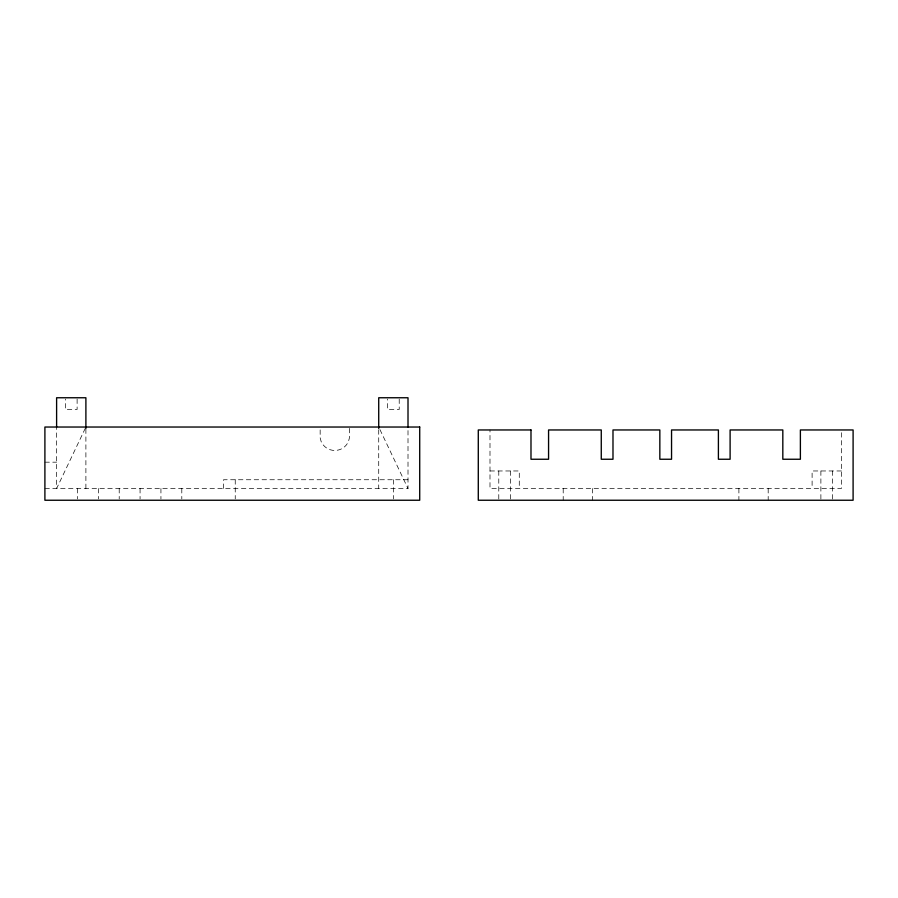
<?xml version="1.0" encoding="UTF-8"?>
<svg xmlns="http://www.w3.org/2000/svg" width="898" height="898" viewBox="0 0 898 898"><rect width="100%" height="100%" fill="white"/><g stroke="black" fill="none" stroke-linecap="round" stroke-linejoin="round"><path stroke-width="0.67" stroke-dasharray="4.49 3.37" d="M44.9 462.178L56.608 462.178M489.994 470.967L519.28 470.967L519.28 488.534M841.392 470.967L812.106 470.967L812.106 488.534M408.006 479.745L223.523 479.745L223.523 488.534M44.9 488.534L408.006 488.534L408.006 428.436M379.921 429.547L408.006 488.534M841.392 432.701L841.392 488.534L489.994 488.534L489.994 429.962M832.603 470.967L832.603 500.242M820.884 470.967L820.884 500.242M768.183 488.534L768.183 500.242M738.897 488.534L738.897 500.242M592.489 488.534L592.489 500.242M563.203 488.534L563.203 500.242M510.491 470.967L510.491 500.242M498.783 470.967L498.783 500.242M399.217 399.06L399.217 409.466L387.509 409.466L387.509 399.06M393.358 479.745L393.358 498.873M378.72 429.828L378.72 488.534M349.434 428.38L349.434 437.809L348.491 441.412A14.884 14.884 0 0 1 321.102 441.412L320.159 437.809L320.159 428.38M235.242 479.745L235.242 498.873M181.8 488.534L181.8 498.94M160.933 488.534L160.933 498.94M140.066 488.534L140.066 498.94M119.21 488.534L119.21 498.94M98.342 488.534L98.342 498.94M85.894 488.534L85.894 427.033L56.608 488.534L56.608 427.033M77.475 488.534L77.475 498.94M77.116 399.06L77.116 409.466L65.397 409.466L65.397 399.06"/><path stroke-width="1.35" d="M408.006 427.033L408.006 397.758L378.72 397.758L378.72 428.481M85.894 428.481L85.894 397.758L56.608 397.758L56.608 427.033M419.714 427.033L44.9 427.033L44.9 500.242L419.714 500.242L419.714 427.033M530.987 429.962L478.286 429.962L478.286 500.242L853.1 500.242L853.1 429.962L800.387 429.962L800.387 459.248L782.82 459.248L782.82 429.962L730.108 429.962L730.108 459.248L718.4 459.248L718.4 429.962L671.547 429.962L671.547 459.248L659.839 459.248L659.839 429.962L612.986 429.962L612.986 459.248L601.267 459.248L601.267 429.962L548.566 429.962L548.566 459.248L530.987 459.248L530.987 429.962"/></g></svg>
